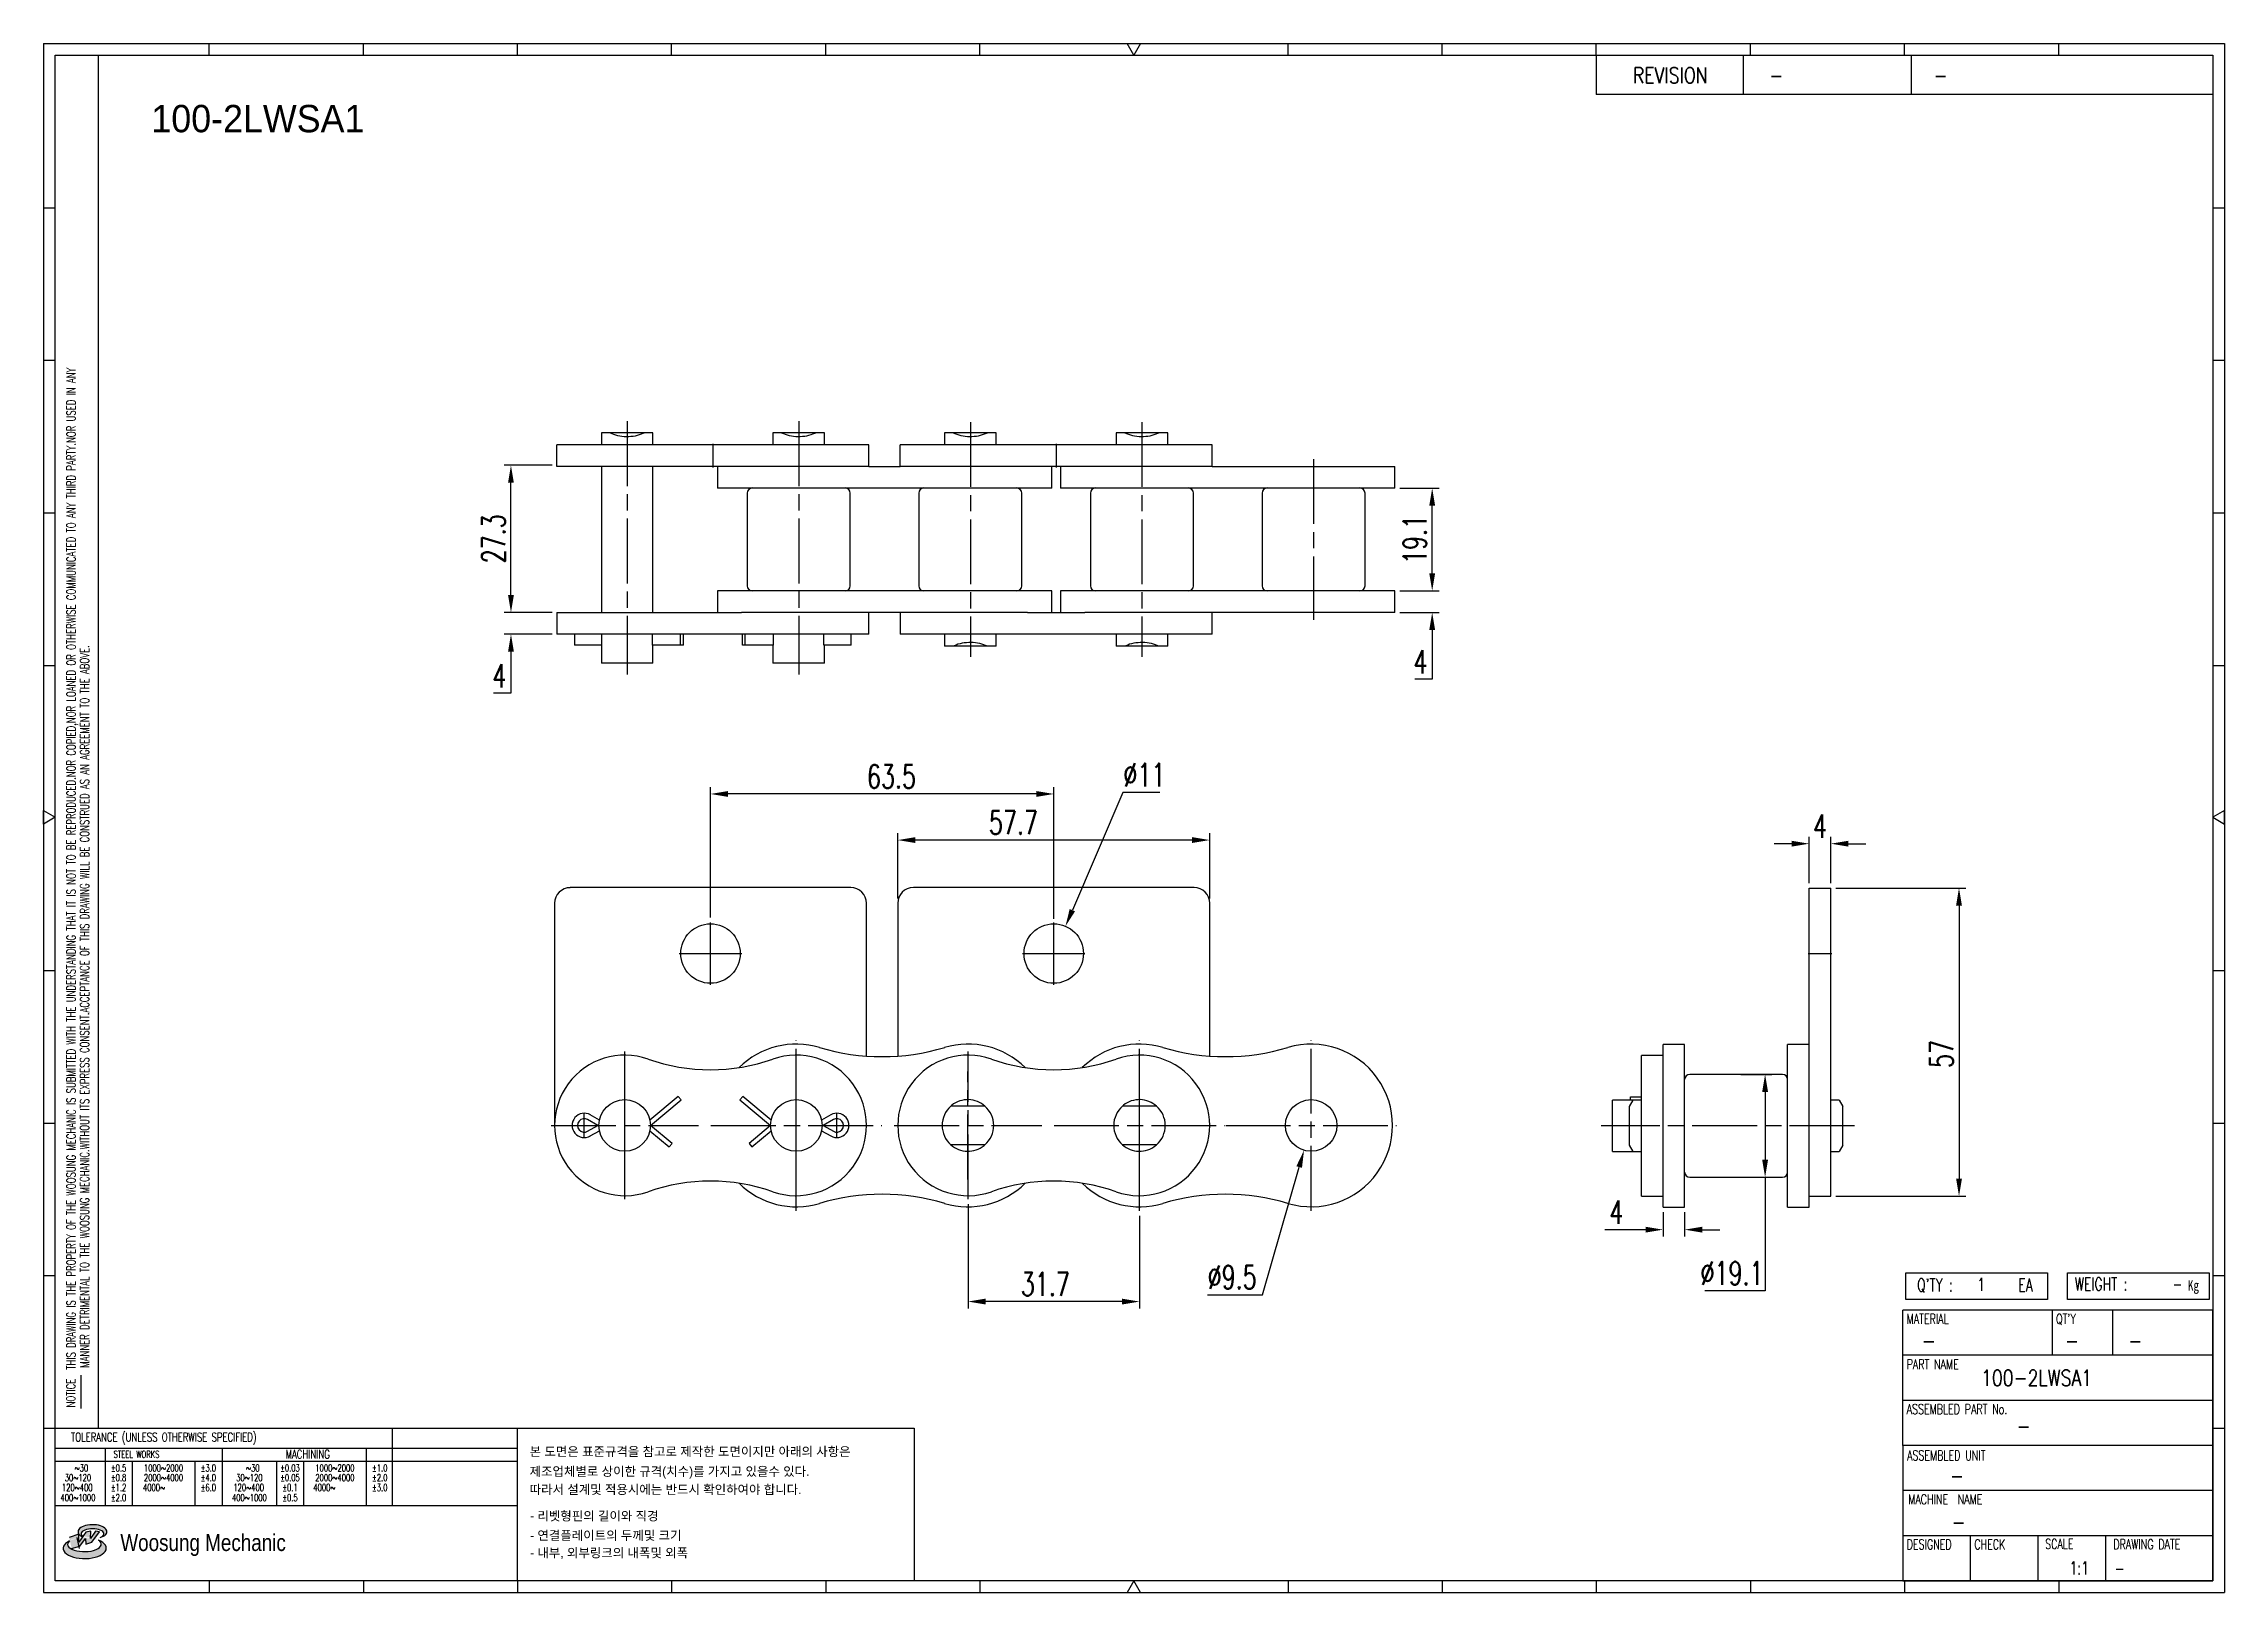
# Model space of a CAD drawing. Header units: millimetres. Extents: x 1614 to 2017, y 59 to 345.
import ezdxf
from ezdxf.enums import TextEntityAlignment as Align

# ---------------------------------------------------------------- set-up
doc = ezdxf.new("R2010")
doc.units = ezdxf.units.MM
doc.linetypes.add('AM_ISO08W050', pattern=[18, 12, -1.5, 3, -1.5])
doc.layers.get('Defpoints').update_dxf_attribs({"color": 80})
doc.layers.add('CL1', color=140, linetype='AM_ISO08W050', lineweight=25)
for name, color, linetype in [('S-DIM', 7, 'Continuous'), ('TITLE', 7, 'Continuous'), ('도면레이아웃', 7, 'Continuous')]:
    doc.layers.add(name, color=color, linetype=linetype)
doc.styles.add('HAN', font='ROMANS.shx', dxfattribs={"width": 0.7, "bigfont": 'whgtxt.shx'})
doc.styles.add('HKD_ST2', font='romans.shx', dxfattribs={"width": 0.7, "height": 4, "bigfont": '@extfont2.shx'})
doc.styles.add('HSG', font='SIMPLEX.shx', dxfattribs={"width": 0.7, "bigfont": 'HSG.shx'})
doc.styles.add('MtXpl_', font='Gulim.ttf')
doc.styles.add('SLDTEXTSTYLE4', font='arial.ttf', dxfattribs={"width": 0.8})
doc.dimstyles.new('AP1.8', dxfattribs={"dimscale": 1.8, "dimtxt": 2.4, "dimasz": 1.8, "dimexe": 0.7, "dimexo": 0.5, "dimgap": 0.6, "dimtad": 1, "dimtoh": 1, "dimdec": 1, "dimrnd": 0.01, "dimzin": 9, "dimdsep": 46, "dimtxsty": 'HSG', "dimcen": 0, "dimclrd": 251, "dimclre": 251, "dimclrt": 60, "dimazin": 2, "dimtp": 1, "dimtm": 1, "dimtfac": 0.5, "dimtdec": 1, "dimtofl": 0, "dimtmove": 0, "dimatfit": 3, "dimfxl": 0, "dimtvp": 1, "dimtolj": 2, "dimlwd": -1, "dimlwe": -1, "dimarcsym": 0})

# ---------------------------------------------------------------- blocks, each defined once
blk = doc.blocks.new('MAST')
at = {"layer": '도면레이아웃'}
h = blk.add_hatch(color=10, dxfattribs=at)
h.paths.add_polyline_path([(1.544, 35.177), (1.554, 34.966), (1.779, 35.034), (2.054, 35.422), (1.908, 35.446), (1.728, 35.167), (1.741, 35.439), (1.547, 35.405), (1.292, 35.041), (1.295, 35.33), (0.943, 35.208), (1.03, 34.8), (1.336, 34.885)])
edge = h.paths.add_edge_path()
edge.add_ellipse((1.795, 35.421), major_axis=(-0.53, 0), ratio=0.487785, start_angle=122.36065, end_angle=403.39574)
edge.add_line((1.411, 35.244), (1.419, 35.261))
edge.add_ellipse((1.798, 35.344), major_axis=(-0.423, 0), ratio=0.444396, start_angle=131.58977, end_angle=386.19408, ccw=False)
edge = h.paths.add_edge_path()
edge.add_ellipse((1.512, 34.815), major_axis=(-0.793, 0), ratio=0.480113, start_angle=314.67633, end_angle=590.85213)
edge.add_ellipse((1.501, 34.958), major_axis=(-0.62, 0), ratio=0.43311, start_angle=331.7024, end_angle=574.42495, ccw=False)
at = {"color": 140}
for p, q in [((0, 90.118), (80.15, 90.118)), ((0, 90.118), (0, 33.191)), ((80.15, 90.118), (80.15, 33.191)), ((57.068, 89.693), (57.068, 88.246)), ((62.47, 89.693), (62.47, 88.246)), ((68.635, 89.693), (68.635, 88.246)), ((79.725, 88.246), (57.068, 88.246)), ((68.449, 43.961), (68.449, 44.936)), ((68.449, 44.936), (73.654, 44.936)), ((73.654, 44.936), (73.654, 43.961)), ((74.39, 43.961), (74.39, 44.936)), ((74.39, 44.936), (79.595, 44.936)), ((79.595, 44.936), (79.595, 43.961)), ((68.336, 38.59), (68.336, 43.563)), ((79.725, 43.563), (68.336, 43.563)), ((73.654, 43.961), (68.449, 43.961)), ((73.827, 43.563), (73.827, 41.905)), ((79.595, 43.961), (74.39, 43.961)), ((76.037, 43.563), (76.037, 41.905)), ((79.725, 38.59), (79.725, 43.563)), ((79.725, 41.905), (68.336, 41.905)), ((79.725, 40.248), (68.336, 40.248)), ((68.336, 38.59), (68.336, 33.616)), ((79.725, 38.59), (68.336, 38.59)), ((79.725, 33.616), (79.725, 38.59)), ((79.725, 36.932), (68.336, 36.932)), ((79.725, 35.274), (68.336, 35.274)), ((70.822, 33.616), (70.822, 35.274)), ((73.309, 33.616), (73.309, 35.274)), ((75.796, 33.616), (75.796, 35.274)), ((0, 33.191), (80.15, 33.191)), ((68.336, 33.616), (79.725, 33.616))]:
    blk.add_line(p, q, dxfattribs=at)
for p, q in [((6.089, 89.693), (6.089, 90.118)), ((11.753, 89.693), (11.753, 90.118)), ((17.418, 89.693), (17.418, 90.118)), ((23.082, 89.693), (23.082, 90.118)), ((28.746, 89.693), (28.746, 90.118)), ((34.411, 89.693), (34.411, 90.118)), ((45.739, 89.693), (45.739, 90.118)), ((51.404, 89.693), (51.404, 90.118)), ((57.068, 89.693), (57.068, 90.118)), ((62.732, 89.693), (62.732, 90.118)), ((68.397, 89.693), (68.397, 90.118)), ((74.061, 89.693), (74.061, 90.118)), ((0, 84.085), (0.425, 84.085)), ((79.725, 84.085), (80.15, 84.085)), ((0, 78.478), (0.425, 78.478)), ((79.725, 78.478), (80.15, 78.478)), ((0, 72.87), (0.425, 72.87)), ((79.725, 72.87), (80.15, 72.87)), ((0, 67.262), (0.425, 67.262)), ((79.725, 67.262), (80.15, 67.262)), ((0, 56.047), (0.425, 56.047)), ((79.725, 56.047), (80.15, 56.047)), ((0, 50.439), (0.425, 50.439)), ((79.725, 50.439), (80.15, 50.439)), ((0, 44.832), (0.425, 44.832)), ((79.725, 44.832), (80.15, 44.832)), ((1.377, 39.947), (1.377, 41.174)), ((0, 39.224), (0.425, 39.224)), ((79.725, 39.224), (80.15, 39.224)), ((6.089, 33.616), (6.089, 33.191)), ((11.753, 33.616), (11.753, 33.191)), ((17.418, 33.616), (17.418, 33.191)), ((23.082, 33.616), (23.082, 33.191)), ((28.746, 33.616), (28.746, 33.191)), ((34.411, 33.616), (34.411, 33.191)), ((45.739, 33.616), (45.739, 33.191)), ((51.404, 33.616), (51.404, 33.191)), ((57.068, 33.616), (57.068, 33.191)), ((62.732, 33.616), (62.732, 33.191)), ((68.397, 33.616), (68.397, 33.191)), ((74.061, 33.616), (74.061, 33.191))]:
    blk.add_line(p, q)
at = {"color": 2}
for p, q in [((2.017, 39.224), (2.017, 89.693)), ((0.425, 39.224), (17.418, 39.224)), ((0.425, 38.487), (17.418, 38.487)), ((2.257, 38.487), (2.257, 36.382)), ((6.557, 38.5), (6.557, 36.382)), ((11.857, 38.487), (11.857, 36.382)), ((12.816, 39.224), (12.816, 36.382)), ((17.418, 33.616), (17.418, 39.224)), ((0.425, 38.012), (17.418, 38.012)), ((3.257, 38.012), (3.257, 36.382)), ((5.557, 38.012), (5.557, 36.382)), ((8.557, 38.012), (8.557, 36.382)), ((9.557, 38.026), (9.557, 36.382)), ((0.425, 36.382), (17.418, 36.382))]:
    blk.add_line(p, q, dxfattribs=at)
for points in [[(40.075, 89.693), (39.83, 90.118), (40.32, 90.118)], [(0.425, 61.679), (0, 61.433), (0, 61.924)], [(79.725, 61.679), (80.15, 61.433), (80.15, 61.924)], [(40.075, 33.616), (39.83, 33.191), (40.32, 33.191)]]:
    blk.add_lwpolyline(points, close=True)
at = {"color": 140}
blk.add_lwpolyline([(0.425, 89.693), (79.725, 89.693), (79.725, 33.616), (0.425, 33.616)], close=True, dxfattribs=at)
at = {"layer": '도면레이아웃'}
for p, q in [((1.295, 35.33), (0.943, 35.208)), ((1.547, 35.405), (1.292, 35.041)), ((1.292, 35.041), (1.295, 35.33)), ((1.741, 35.439), (1.547, 35.405)), ((1.908, 35.446), (1.728, 35.167)), ((1.728, 35.167), (1.741, 35.439)), ((1.779, 35.034), (2.054, 35.422)), ((2.054, 35.422), (1.908, 35.446)), ((1.03, 34.8), (1.336, 34.885)), ((1.224, 35.208), (1.311, 34.8)), ((1.224, 35.208), (1.224, 35.208)), ((1.336, 34.885), (1.544, 35.177)), ((1.419, 35.261), (1.411, 35.244)), ((1.544, 35.177), (1.554, 34.966)), ((1.554, 34.966), (1.779, 35.034))]:
    blk.add_line(p, q, dxfattribs=at)
for centre, major_axis, ratio, start_param, end_param in [((1.795, 35.421), (-0.53, 0), 0.487785, 2.135596, 7.040584), ((1.798, 35.344), (-0.423, 0), 0.444396, 2.296675, 6.740358), ((1.512, 34.815), (-0.793, 0), 0.480113, 5.492138, 10.312315), ((1.501, 34.958), (-0.62, 0), 0.43311, 5.789299, 10.025607)]:
    blk.add_ellipse(centre, major_axis=major_axis, ratio=ratio, start_param=start_param, end_param=end_param, dxfattribs=at)
for s, height, style, width, p in [('REVISION', 0.5806, 'HAN', 0.8, (58.415, 88.664)), ('-', 0.581, 'HAN', 0.8, (63.426, 88.664)), ('-', 0.581, 'HAN', 0.8, (69.468, 88.664)), ("Q'TY : ", 0.4746, 'HKD_ST2', 0.7, (68.857, 44.253)), ('1', 0.475, 'HKD_ST2', 0.7, (71.071, 44.275)), ('EA', 0.4746, 'HKD_ST2', 0.7, (72.578, 44.253)), ('WEIGHT : ', 0.4746, 'HKD_ST2', 0.7, (74.65, 44.286)), ('-', 0.581, 'HAN', 0.8, (69.029, 42.157)), ('-', 0.581, 'HAN', 0.8, (74.289, 42.157)), ('-', 0.581, 'HAN', 0.8, (76.623, 42.157)), ('-', 0.581, 'HAN', 0.8, (72.515, 39.013)), ('-', 0.581, 'HAN', 0.8, (70.067, 37.189)), ('-', 0.581, 'HAN', 0.8, (70.126, 35.48)), ('1:1', 0.4746, 'HKD_ST2', 0.7, (74.458, 33.848)), ('-', 0.475, 'HKD_ST2', 0.7, (76.112, 33.837))]:
    blk.add_text(s, height=height, dxfattribs=dict(style=style, width=width)).set_placement(p)
at = {"color": 6, "style": 'HKD_ST2', "width": 0.7}
for s, p in [(' THIS DRAWING IS THE PROPERTY OF THE WOOSUNG MECHANIC IS SUBMITTED WITH THE UNDERSTANDING THAT IT IS NOT TO BE REPRODUCED.NOR COPIED,NOR LOANED OR OTHERWISE COMMUNICATED TO ANY THIRD PARTY.NOR USED IN ANY', (1.173, 41.217)), ('MANNER DETRIMENTAL TO THE WOOSUNG MECHANIC.WITHOUT ITS EXPRESS CONSENT.ACCEPTANCE OF THIS DRAWING WILL BE CONSTRUED AS AN AGREEMENT TO THE ABOVE.', (1.672, 41.447))]:
    blk.add_text(s, height=0.326266, rotation=90, dxfattribs=at).set_placement(p)
at = {"style": 'HKD_ST2', "width": 0.7}
blk.add_text('-', height=0.475, dxfattribs=at).set_placement((78.613, 44.286), align=Align.RIGHT)
at = {"color": 254, "style": 'HKD_ST2', "width": 0.7}
for s, height, p in [('MATERIAL', 0.3651, (68.474, 43.425)), ("QT'Y", 0.3651, (73.965, 43.425)), ('PART NAME', 0.3651, (68.474, 41.756)), ('ASSEMBLED PART No.', 0.36511, (68.474, 40.109)), ('ASSEMBLED UNIT', 0.36511, (68.49, 38.408)), ('MACHINE  NAME', 0.36511, (68.532, 36.794)), ('DESIGNED', 0.3651, (68.474, 35.136)), ('CHECK', 0.3651, (70.961, 35.136)), ('SCALE', 0.3651, (73.566, 35.153)), ('DRAWING DATE', 0.36511, (76.071, 35.141))]:
    blk.add_text(s, height=height, dxfattribs=at).set_placement(p, align=Align.TOP_LEFT)
at = {"style": 'HKD_ST2', "width": 0.7}
blk.add_text('NOTICE', height=0.3263, rotation=90, dxfattribs=at).set_placement((1.163, 39.988))
blk.add_text('TOLERANCE (UNLESS OTHERWISE SPECIFIED)', height=0.32627, dxfattribs=at).set_placement((4.417, 38.896), align=Align.MIDDLE_CENTER)
at = {"color": 4, "style": 'HKD_ST2', "width": 0.7}
for s, height, p in [('%%12630', 0.261, (1.389, 37.762)), ('1000%%1262000', 0.26101, (4.407, 37.762)), ('%%12630', 0.261, (7.689, 37.762)), ('1000%%1262000', 0.26101, (10.707, 37.762)), ('120%%126400', 0.26101, (1.237, 37.045)), ('30%%126120', 0.261, (1.263, 37.411)), ('4000%%126', 0.261, (4.061, 37.045)), ('2000%%1264000', 0.26101, (4.407, 37.411)), ('120%%126400', 0.26101, (7.537, 37.045)), ('30%%126120', 0.261, (7.563, 37.411)), ('4000%%126', 0.261, (10.321, 37.045)), ('2000%%1264000', 0.26101, (10.707, 37.411)), ('400%%1261000', 0.26101, (1.263, 36.67)), ('400%%1261000', 0.26101, (7.563, 36.67))]:
    blk.add_text(s, height=height, dxfattribs=at).set_placement(p, align=Align.MIDDLE_CENTER)
for s, height, p in [('%%P0.5', 0.261, (2.757, 37.762)), ('STEEL WORKS', 0.26101, (3.416, 38.268)), ('%%P3.0', 0.261, (6.057, 37.762)), ('%%P0.03', 0.261, (9.057, 37.762)), ('MACHINING', 0.3263, (9.707, 38.27)), ('%%P1.0', 0.261, (12.357, 37.762)), ('%%P0.8', 0.261, (2.757, 37.411)), ('%%P1.2', 0.261, (2.757, 37.045)), ('%%P4.0', 0.261, (6.057, 37.411)), ('%%P6.0', 0.261, (6.057, 37.045)), ('%%P0.05', 0.261, (9.057, 37.411)), ('%%P0.1', 0.261, (9.057, 37.045)), ('%%P2.0', 0.261, (12.357, 37.411)), ('%%P3.0', 0.261, (12.357, 37.045)), ('%%P2.0', 0.261, (2.757, 36.67)), ('%%P0.5', 0.261, (9.057, 36.67))]:
    blk.add_text(s, height=height, dxfattribs=at).set_placement(p, align=Align.MIDDLE)
at = {"color": 1, "style": 'SLDTEXTSTYLE4', "width": 0.8}
blk.add_text('Woosung Mechanic', height=0.61957, dxfattribs=at).set_placement((2.822, 34.711))
at = {"layer": 'TITLE', "width": 0.8}
blk.add_text('Kg', height=0.3789, dxfattribs=at).set_placement((78.807, 44.286))
blk = doc.blocks.new('*D2')
at = {"layer": 'Defpoints', "color": 0, "transparency": 16777216}
for p in [(1863.8, 244.05), (1870.7, 244.05), (1863.8, 240.05)]:
    blk.add_point(p, dxfattribs=at)
at = {"layer": 'S-DIM', "color": 251, "linetype": 'ByBlock', "transparency": 16777216}
for p, q in [((1870.7, 247.29), (1870.7, 250.53)), ((1864.7, 244.05), (1871.96, 244.05)), ((1864.7, 240.05), (1871.96, 240.05)), ((1870.7, 236.81), (1870.7, 227.7)), ((1870.7, 227.7), (1867.46, 227.7))]:
    blk.add_line(p, q, dxfattribs=at)
at = {"layer": 'S-DIM', "color": 251, "transparency": 16777216}
for points in [[(1870.16, 247.29), (1871.24, 247.29), (1870.7, 244.05)], [(1870.16, 236.81), (1871.24, 236.81), (1870.7, 240.05)]]:
    blk.add_solid(points, dxfattribs=at)
at = {"layer": 'S-DIM', "color": 60, "transparency": 16777216, "insert": (1868.54, 230.94), "char_height": 4.32, "attachment_point": 5, "style": 'HSG'}
blk.add_mtext('\\A2;4', dxfattribs=at)
blk = doc.blocks.new('*D3')
at = {"layer": 'Defpoints', "color": 0, "transparency": 16777216}
for p in [(1863.8, 263.1), (1870.7, 263.1), (1863.8, 244.05)]:
    blk.add_point(p, dxfattribs=at)
at = {"layer": 'S-DIM', "color": 251, "linetype": 'ByBlock', "transparency": 16777216}
for p, q in [((1864.7, 263.1), (1871.96, 263.1)), ((1870.7, 247.29), (1870.7, 259.86)), ((1864.7, 244.05), (1871.96, 244.05))]:
    blk.add_line(p, q, dxfattribs=at)
at = {"layer": 'S-DIM', "color": 251, "transparency": 16777216}
for points in [[(1870.16, 259.86), (1871.24, 259.86), (1870.7, 263.1)], [(1870.16, 247.29), (1871.24, 247.29), (1870.7, 244.05)]]:
    blk.add_solid(points, dxfattribs=at)
at = {"layer": 'S-DIM', "color": 60, "transparency": 16777216, "insert": (1867.46, 253.57), "char_height": 4.32, "attachment_point": 5, "rotation": 90, "style": 'HSG'}
blk.add_mtext('\\A2;19.1', dxfattribs=at)
blk = doc.blocks.new('*D4')
at = {"layer": 'Defpoints', "color": 0, "transparency": 16777216}
for p in [(1700.26, 240.05), (1708.77, 240.05), (1708.77, 236.05)]:
    blk.add_point(p, dxfattribs=at)
at = {"layer": 'S-DIM', "color": 251, "linetype": 'ByBlock', "transparency": 16777216}
for p, q in [((1700.26, 243.29), (1700.26, 246.53)), ((1707.87, 240.05), (1699, 240.05)), ((1707.87, 236.05), (1699, 236.05)), ((1700.26, 232.81), (1700.26, 225.11)), ((1700.26, 225.11), (1697.02, 225.11))]:
    blk.add_line(p, q, dxfattribs=at)
at = {"layer": 'S-DIM', "color": 251, "transparency": 16777216}
for points in [[(1699.72, 243.29), (1700.8, 243.29), (1700.26, 240.05)], [(1699.72, 232.81), (1700.8, 232.81), (1700.26, 236.05)]]:
    blk.add_solid(points, dxfattribs=at)
at = {"layer": 'S-DIM', "color": 60, "transparency": 16777216, "insert": (1698.1, 228.35), "char_height": 4.32, "attachment_point": 5, "style": 'HSG'}
blk.add_mtext('\\A2;4', dxfattribs=at)
blk = doc.blocks.new('*D5')
at = {"layer": 'Defpoints', "color": 0, "transparency": 16777216}
for p in [(1700.26, 267.3), (1708.77, 267.3), (1708.77, 240.05)]:
    blk.add_point(p, dxfattribs=at)
at = {"layer": 'S-DIM', "color": 251, "linetype": 'ByBlock', "transparency": 16777216}
for p, q in [((1707.87, 267.3), (1699, 267.3)), ((1700.26, 243.29), (1700.26, 264.06)), ((1707.87, 240.05), (1699, 240.05))]:
    blk.add_line(p, q, dxfattribs=at)
at = {"layer": 'S-DIM', "color": 251, "transparency": 16777216}
for points in [[(1699.72, 264.06), (1700.8, 264.06), (1700.26, 267.3)], [(1699.72, 243.29), (1700.8, 243.29), (1700.26, 240.05)]]:
    blk.add_solid(points, dxfattribs=at)
at = {"layer": 'S-DIM', "color": 60, "transparency": 16777216, "insert": (1697.02, 253.68), "char_height": 4.32, "attachment_point": 5, "rotation": 90, "style": 'HSG'}
blk.add_mtext('\\A2;27.3', dxfattribs=at)
blk = doc.blocks.new('*D6')
at = {"layer": 'Defpoints', "color": 0, "transparency": 16777216}
for p in [(1771.83, 197.96), (1771.83, 186.27), (1829.53, 186.27)]:
    blk.add_point(p, dxfattribs=at)
at = {"layer": 'S-DIM', "color": 251, "linetype": 'ByBlock', "transparency": 16777216}
for p, q in [((1771.83, 187.17), (1771.83, 199.22)), ((1826.29, 197.96), (1775.07, 197.96)), ((1829.53, 187.17), (1829.53, 199.22))]:
    blk.add_line(p, q, dxfattribs=at)
at = {"layer": 'S-DIM', "color": 251, "transparency": 16777216}
for points in [[(1775.07, 198.5), (1775.07, 197.42), (1771.83, 197.96)], [(1826.29, 198.5), (1826.29, 197.42), (1829.53, 197.96)]]:
    blk.add_solid(points, dxfattribs=at)
at = {"layer": 'S-DIM', "color": 60, "transparency": 16777216, "insert": (1793.22, 201.2), "char_height": 4.32, "attachment_point": 5, "style": 'HSG'}
blk.add_mtext('\\A2;57.7', dxfattribs=at)
blk = doc.blocks.new('*D7')
at = {"layer": 'Defpoints', "color": 0, "transparency": 16777216}
for p in [(1737.18, 206.49), (1737.18, 182.73), (1800.68, 182.46)]:
    blk.add_point(p, dxfattribs=at)
at = {"layer": 'S-DIM', "color": 251, "linetype": 'ByBlock', "transparency": 16777216}
for p, q in [((1737.18, 183.63), (1737.18, 207.75)), ((1797.44, 206.49), (1740.42, 206.49)), ((1800.68, 183.36), (1800.68, 207.75))]:
    blk.add_line(p, q, dxfattribs=at)
at = {"layer": 'S-DIM', "color": 251, "transparency": 16777216}
for points in [[(1740.42, 207.03), (1740.42, 205.95), (1737.18, 206.49)], [(1797.44, 207.03), (1797.44, 205.95), (1800.68, 206.49)]]:
    blk.add_solid(points, dxfattribs=at)
at = {"layer": 'S-DIM', "color": 60, "transparency": 16777216, "insert": (1770.65, 209.73), "char_height": 4.32, "attachment_point": 5, "style": 'HSG'}
blk.add_mtext('\\A2;63.5', dxfattribs=at)
blk = doc.blocks.new('*D8')
at = {"layer": 'Defpoints', "color": 0, "transparency": 16777216}
for p in [(1802.85, 182.01), (1798.51, 171.9)]:
    blk.add_point(p, dxfattribs=at)
at = {"layer": 'S-DIM', "color": 251, "linetype": 'ByBlock', "transparency": 16777216}
for p, q in [((1813.49, 206.78), (1804.13, 184.99)), ((1820.33, 206.78), (1813.49, 206.78))]:
    blk.add_line(p, q, dxfattribs=at)
at = {"layer": 'S-DIM', "color": 251, "transparency": 16777216}
blk.add_solid([(1803.63, 185.2), (1804.62, 184.78), (1802.85, 182.01)], dxfattribs=at)
at = {"layer": 'S-DIM', "color": 60, "transparency": 16777216, "insert": (1817.45, 210.02), "char_height": 4.32, "attachment_point": 5, "style": 'HSG'}
blk.add_mtext('\\A2;∅11', dxfattribs=at)
blk = doc.blocks.new('*D9')
at = {"layer": 'Defpoints', "color": 0, "transparency": 16777216}
for p in [(1784.83, 131.51), (1816.55, 129.36), (1784.83, 112.57)]:
    blk.add_point(p, dxfattribs=at)
at = {"layer": 'S-DIM', "color": 251, "linetype": 'ByBlock', "transparency": 16777216}
for p, q in [((1784.83, 130.61), (1784.83, 111.31)), ((1816.55, 128.46), (1816.55, 111.31)), ((1813.31, 112.57), (1788.07, 112.57))]:
    blk.add_line(p, q, dxfattribs=at)
at = {"layer": 'S-DIM', "color": 251, "transparency": 16777216}
for points in [[(1788.07, 113.11), (1788.07, 112.03), (1784.83, 112.57)], [(1813.31, 113.11), (1813.31, 112.03), (1816.55, 112.57)]]:
    blk.add_solid(points, dxfattribs=at)
at = {"layer": 'S-DIM', "color": 60, "transparency": 16777216, "insert": (1799.13, 115.81), "char_height": 4.32, "attachment_point": 5, "style": 'HSG'}
blk.add_mtext('\\A2;31.7', dxfattribs=at)
blk = doc.blocks.new('*D10')
at = {"layer": 'Defpoints', "color": 0, "transparency": 16777216}
for p in [(1849.62, 149.74), (1846.99, 140.57)]:
    blk.add_point(p, dxfattribs=at)
at = {"layer": 'S-DIM', "color": 251, "linetype": 'ByBlock', "transparency": 16777216}
for p, q in [((1839.3, 113.84), (1846.09, 137.46)), ((1829.15, 113.84), (1839.3, 113.84))]:
    blk.add_line(p, q, dxfattribs=at)
at = {"layer": 'S-DIM', "color": 251, "transparency": 16777216}
blk.add_solid([(1845.57, 137.61), (1846.61, 137.31), (1846.99, 140.57)], dxfattribs=at)
at = {"layer": 'S-DIM', "color": 60, "transparency": 16777216, "insert": (1833.69, 117.08), "char_height": 4.32, "attachment_point": 5, "style": 'HSG'}
blk.add_mtext('\\A2;∅9.5', dxfattribs=at)
blk = doc.blocks.new('*D11')
at = {"layer": 'Defpoints', "color": 0, "transparency": 16777216}
for p in [(1913.41, 130.04), (1917.41, 130.04), (1913.41, 125.87)]:
    blk.add_point(p, dxfattribs=at)
at = {"layer": 'S-DIM', "color": 251, "linetype": 'ByBlock', "transparency": 16777216}
for p, q in [((1913.41, 129.14), (1913.41, 124.61)), ((1917.41, 129.14), (1917.41, 124.61)), ((1910.17, 125.87), (1902.61, 125.87)), ((1920.65, 125.87), (1923.89, 125.87))]:
    blk.add_line(p, q, dxfattribs=at)
at = {"layer": 'S-DIM', "color": 251, "transparency": 16777216}
for points in [[(1910.17, 126.41), (1910.17, 125.33), (1913.41, 125.87)], [(1920.65, 126.41), (1920.65, 125.33), (1917.41, 125.87)]]:
    blk.add_solid(points, dxfattribs=at)
at = {"layer": 'S-DIM', "color": 60, "transparency": 16777216, "insert": (1904.77, 129.11), "char_height": 4.32, "attachment_point": 5, "style": 'HSG'}
blk.add_mtext('\\A2;4', dxfattribs=at)
blk = doc.blocks.new('*D12')
at = {"layer": 'Defpoints', "color": 0, "transparency": 16777216}
for p in [(1926.93, 154.61), (1926.93, 135.56), (1932.29, 135.56)]:
    blk.add_point(p, dxfattribs=at)
at = {"layer": 'S-DIM', "color": 251, "linetype": 'ByBlock', "transparency": 16777216}
for p, q in [((1927.83, 154.61), (1933.55, 154.61)), ((1932.29, 151.37), (1932.29, 138.8)), ((1927.83, 135.56), (1933.55, 135.56)), ((1932.29, 135.56), (1932.29, 114.57)), ((1932.29, 114.57), (1921.13, 114.57))]:
    blk.add_line(p, q, dxfattribs=at)
at = {"layer": 'S-DIM', "color": 251, "transparency": 16777216}
for points in [[(1931.75, 151.37), (1932.83, 151.37), (1932.29, 154.61)], [(1931.75, 138.8), (1932.83, 138.8), (1932.29, 135.56)]]:
    blk.add_solid(points, dxfattribs=at)
at = {"layer": 'S-DIM', "color": 60, "transparency": 16777216, "insert": (1926.17, 117.81), "char_height": 4.32, "attachment_point": 5, "style": 'HSG'}
blk.add_mtext('\\A2;%%c19.1', dxfattribs=at)
blk = doc.blocks.new('*D13')
at = {"layer": 'Defpoints', "color": 0, "transparency": 16777216}
for p in [(1940.46, 197.29), (1940.46, 189.09), (1944.46, 189.09)]:
    blk.add_point(p, dxfattribs=at)
at = {"layer": 'S-DIM', "color": 251, "linetype": 'ByBlock', "transparency": 16777216}
for p, q in [((1940.46, 189.99), (1940.46, 198.55)), ((1944.46, 189.99), (1944.46, 198.55)), ((1937.22, 197.29), (1933.98, 197.29)), ((1947.7, 197.29), (1950.94, 197.29))]:
    blk.add_line(p, q, dxfattribs=at)
at = {"layer": 'S-DIM', "color": 251, "transparency": 16777216}
for points in [[(1937.22, 197.83), (1937.22, 196.75), (1940.46, 197.29)], [(1947.7, 197.83), (1947.7, 196.75), (1944.46, 197.29)]]:
    blk.add_solid(points, dxfattribs=at)
at = {"layer": 'S-DIM', "color": 60, "transparency": 16777216, "insert": (1942.46, 200.53), "char_height": 4.32, "attachment_point": 5, "style": 'HSG'}
blk.add_mtext('\\A2;4', dxfattribs=at)
blk = doc.blocks.new('*D14')
at = {"layer": 'Defpoints', "color": 0, "transparency": 16777216}
for p in [(1944.46, 189.09), (1944.46, 132.09), (1968.17, 132.09)]:
    blk.add_point(p, dxfattribs=at)
at = {"layer": 'S-DIM', "color": 251, "linetype": 'ByBlock', "transparency": 16777216}
for p, q in [((1945.36, 189.09), (1969.43, 189.09)), ((1968.17, 185.85), (1968.17, 135.33)), ((1945.36, 132.09), (1969.43, 132.09))]:
    blk.add_line(p, q, dxfattribs=at)
at = {"layer": 'S-DIM', "color": 251, "transparency": 16777216}
for points in [[(1967.63, 185.85), (1968.71, 185.85), (1968.17, 189.09)], [(1967.63, 135.33), (1968.71, 135.33), (1968.17, 132.09)]]:
    blk.add_solid(points, dxfattribs=at)
at = {"layer": 'S-DIM', "color": 60, "transparency": 16777216, "insert": (1964.93, 158.36), "char_height": 4.32, "attachment_point": 5, "rotation": 90, "style": 'HSG'}
blk.add_mtext('\\A2;57', dxfattribs=at)

msp = doc.modelspace()

# ---------------------------------------------------------------- linework, layer by layer
for p, q in [((1766.47, 271.1), (1708.77, 271.1)), ((1708.77, 267.1), (1708.77, 271.1)), ((1716.98, 273.32), (1716.98, 271.1)), ((1726.52, 273.32), (1716.98, 273.32)), ((1726.52, 271.1), (1726.52, 273.32)), ((1748.73, 273.32), (1748.73, 271.1)), ((1758.27, 273.32), (1748.73, 273.32)), ((1758.27, 271.1), (1758.27, 273.32)), ((1766.47, 267.1), (1766.47, 271.1)), ((1829.97, 271.1), (1772.27, 271.1)), ((1772.27, 267.1), (1772.27, 271.1)), ((1780.48, 273.32), (1780.48, 271.1)), ((1790.02, 273.32), (1780.48, 273.32)), ((1790.02, 271.1), (1790.02, 273.32)), ((1812.23, 273.32), (1812.23, 271.1)), ((1821.77, 273.32), (1812.23, 273.32)), ((1821.77, 271.1), (1821.77, 273.32)), ((1829.97, 267.1), (1829.97, 271.1)), ((1766.47, 267.1), (1708.77, 267.1)), ((1716.98, 267.1), (1716.98, 240.05)), ((1726.52, 240.05), (1726.52, 267.1)), ((1738.45, 267.1), (1738.45, 263.1)), ((1766.47, 267.1), (1772.27, 267.1)), ((1829.97, 267.1), (1772.27, 267.1)), ((1800.3, 263.1), (1800.3, 267.1)), ((1801.95, 267.1), (1801.95, 263.1)), ((1829.97, 267.1), (1863.8, 267.1)), ((1863.8, 263.1), (1863.8, 267.1)), ((1800.3, 263.1), (1738.45, 263.1)), ((1863.8, 263.1), (1801.95, 263.1)), ((1743.97, 262.15), (1743.97, 245)), ((1763.02, 245), (1763.02, 262.15)), ((1775.72, 262.15), (1775.72, 245)), ((1794.77, 245), (1794.77, 262.15)), ((1807.47, 262.15), (1807.47, 245)), ((1826.52, 245), (1826.52, 262.15)), ((1839.22, 262.15), (1839.22, 245)), ((1858.27, 245), (1858.27, 262.15)), ((1738.45, 244.05), (1738.45, 240.05)), ((1800.3, 244.05), (1738.45, 244.05)), ((1800.3, 240.05), (1800.3, 244.05)), ((1801.95, 244.05), (1801.95, 240.05)), ((1863.8, 244.05), (1801.95, 244.05)), ((1863.8, 240.05), (1863.8, 244.05)), ((1708.77, 240.05), (1742.92, 240.05)), ((1708.77, 240.05), (1708.77, 236.05)), ((1795.83, 240.05), (1742.92, 240.05)), ((1766.47, 236.05), (1766.47, 240.05)), ((1772.27, 240.05), (1772.27, 236.05)), ((1795.83, 240.05), (1806.42, 240.05)), ((1863.8, 240.05), (1806.42, 240.05)), ((1829.97, 236.05), (1829.97, 240.05)), ((1766.47, 236.05), (1708.77, 236.05)), ((1712.01, 236.05), (1712.01, 234.05)), ((1717.08, 234.05), (1712.01, 234.05)), ((1716.98, 234.05), (1716.98, 230.72)), ((1717.08, 234.05), (1717.08, 236.05)), ((1726.42, 234.05), (1726.42, 236.05)), ((1732.17, 234.05), (1726.42, 234.05)), ((1726.52, 230.72), (1726.52, 234.05)), ((1731.65, 234.05), (1731.65, 236.05)), ((1732.17, 234.05), (1732.17, 236.05)), ((1743.07, 234.05), (1743.07, 236.05)), ((1748.83, 234.05), (1743.07, 234.05)), ((1743.59, 234.05), (1743.59, 236.05)), ((1748.73, 234.05), (1748.73, 230.72)), ((1748.83, 234.05), (1748.83, 236.05)), ((1758.17, 234.05), (1758.17, 236.05)), ((1763.23, 234.05), (1758.17, 234.05)), ((1758.27, 230.72), (1758.27, 234.05)), ((1763.23, 234.05), (1763.23, 236.05)), ((1829.97, 236.05), (1772.27, 236.05)), ((1780.48, 236.05), (1780.48, 233.82)), ((1790.02, 233.82), (1790.02, 236.05)), ((1812.23, 236.05), (1812.23, 233.82)), ((1821.77, 233.82), (1821.77, 236.05)), ((1726.52, 230.72), (1716.98, 230.72)), ((1758.27, 230.72), (1748.73, 230.72)), ((1790.02, 233.82), (1780.48, 233.82)), ((1821.77, 233.82), (1812.23, 233.82)), ((1708.33, 186.27), (1708.33, 145.16)), ((1763.14, 189.16), (1711.21, 189.16)), ((1766.03, 157.99), (1766.03, 186.27)), ((1771.83, 186.27), (1771.83, 157.99)), ((1826.64, 189.16), (1774.71, 189.16)), ((1829.53, 157.99), (1829.53, 186.27)), ((1940.46, 160.14), (1940.46, 189.09)), ((1940.46, 189.09), (1944.46, 189.09)), ((1944.46, 132.09), (1944.46, 189.09)), ((1913.41, 158.09), (1909.41, 158.09)), ((1909.41, 132.09), (1909.41, 158.09)), ((1917.41, 160.14), (1913.41, 160.14)), ((1913.41, 130.04), (1913.41, 160.14)), ((1917.41, 130.04), (1917.41, 160.14)), ((1940.46, 160.14), (1936.46, 160.14)), ((1936.46, 130.04), (1936.46, 160.14)), ((1940.46, 130.04), (1940.46, 160.14)), ((1935.51, 154.61), (1918.36, 154.61)), ((1731.21, 150.52), (1725.97, 146.13)), ((1726.07, 145.16), (1731.72, 149.9)), ((1731.72, 149.9), (1731.21, 150.52)), ((1743.15, 150.52), (1742.63, 149.9)), ((1742.63, 149.9), (1748.28, 145.16)), ((1748.38, 146.13), (1743.15, 150.52)), ((1904.08, 140.32), (1904.08, 149.86)), ((1907.87, 149.86), (1904.08, 149.86)), ((1907.18, 148.67), (1907.87, 149.86)), ((1907.41, 149.86), (1907.41, 150.45)), ((1907.41, 150.45), (1909.41, 150.45)), ((1909.41, 149.86), (1907.87, 149.86)), ((1945.99, 149.86), (1944.46, 149.86)), ((1945.99, 149.86), (1946.68, 148.67)), ((1716.31, 145.16), (1714.44, 146.24)), ((1716.63, 146.13), (1714.94, 147.11)), ((1759.42, 147.11), (1757.72, 146.13)), ((1759.92, 146.24), (1758.05, 145.16)), ((1787.96, 148.74), (1781.65, 148.74)), ((1819.71, 148.74), (1813.4, 148.74)), ((1907.18, 141.51), (1907.18, 148.67)), ((1946.68, 141.51), (1946.68, 148.67)), ((1714.44, 144.08), (1716.31, 145.16)), ((1714.94, 143.21), (1716.63, 144.19)), ((1725.97, 144.19), (1729.54, 141.19)), ((1730.06, 141.81), (1726.07, 145.16)), ((1729.54, 141.19), (1730.06, 141.81)), ((1748.28, 145.16), (1744.3, 141.81)), ((1744.3, 141.81), (1744.81, 141.19)), ((1744.81, 141.19), (1748.38, 144.19)), ((1757.72, 144.19), (1759.42, 143.21)), ((1758.05, 145.16), (1759.92, 144.08)), ((1787.96, 141.58), (1781.65, 141.58)), ((1819.71, 141.58), (1813.4, 141.58)), ((1907.87, 140.32), (1907.18, 141.51)), ((1946.68, 141.51), (1945.99, 140.32)), ((1904.08, 140.32), (1907.87, 140.32)), ((1907.87, 140.32), (1909.41, 140.32)), ((1944.46, 140.32), (1945.99, 140.32)), ((1918.36, 135.56), (1935.51, 135.56)), ((1909.41, 132.09), (1913.41, 132.09)), ((1913.41, 130.04), (1917.41, 130.04)), ((1936.46, 130.04), (1940.46, 130.04)), ((1940.46, 132.09), (1944.46, 132.09))]:
    msp.add_line(p, q)
for points in [[(1718.59, 273.32), (1718.91, 273.17), (1719.26, 273.04), (1719.62, 272.92), (1720, 272.83), (1720.4, 272.75), (1720.8, 272.69), (1721.21, 272.65), (1721.63, 272.64), (1722.04, 272.64), (1722.46, 272.67), (1722.87, 272.71), (1723.27, 272.78), (1723.65, 272.87), (1724.03, 272.97), (1724.38, 273.1), (1724.72, 273.24), (1724.9, 273.32)], [(1750.34, 273.32), (1750.66, 273.17), (1751.01, 273.04), (1751.37, 272.92), (1751.75, 272.83), (1752.15, 272.75), (1752.55, 272.69), (1752.96, 272.65), (1753.38, 272.64), (1753.79, 272.64), (1754.21, 272.67), (1754.62, 272.71), (1755.02, 272.78), (1755.4, 272.87), (1755.78, 272.97), (1756.13, 273.1), (1756.47, 273.24), (1756.65, 273.32)], [(1782.09, 273.32), (1782.41, 273.17), (1782.76, 273.04), (1783.12, 272.92), (1783.5, 272.83), (1783.9, 272.75), (1784.3, 272.69), (1784.71, 272.65), (1785.13, 272.64), (1785.54, 272.64), (1785.96, 272.67), (1786.37, 272.71), (1786.77, 272.78), (1787.15, 272.87), (1787.53, 272.97), (1787.88, 273.1), (1788.22, 273.24), (1788.4, 273.32)], [(1813.84, 273.32), (1814.16, 273.17), (1814.51, 273.04), (1814.87, 272.92), (1815.25, 272.83), (1815.65, 272.75), (1816.05, 272.69), (1816.46, 272.65), (1816.88, 272.64), (1817.29, 272.64), (1817.71, 272.67), (1818.12, 272.71), (1818.52, 272.78), (1818.9, 272.87), (1819.28, 272.97), (1819.63, 273.1), (1819.97, 273.24), (1820.15, 273.32)], [(1788.4, 233.82), (1788.08, 233.97), (1787.73, 234.11), (1787.37, 234.23), (1786.99, 234.32), (1786.59, 234.4), (1786.19, 234.46), (1785.78, 234.5), (1785.36, 234.51), (1784.95, 234.51), (1784.53, 234.48), (1784.12, 234.44), (1783.72, 234.37), (1783.34, 234.28), (1782.96, 234.18), (1782.61, 234.05), (1782.27, 233.91), (1782.09, 233.82)], [(1820.15, 233.82), (1819.83, 233.97), (1819.48, 234.11), (1819.12, 234.23), (1818.74, 234.32), (1818.34, 234.4), (1817.94, 234.46), (1817.53, 234.5), (1817.11, 234.51), (1816.7, 234.51), (1816.28, 234.48), (1815.87, 234.44), (1815.47, 234.37), (1815.09, 234.28), (1814.71, 234.18), (1814.36, 234.05), (1814.02, 233.91), (1813.84, 233.82)], [(1787.96, 148.74), (1787.64, 149), (1787.29, 149.23), (1786.93, 149.43), (1786.55, 149.6), (1786.15, 149.73), (1785.75, 149.83), (1785.34, 149.9), (1784.92, 149.93), (1784.51, 149.92), (1784.09, 149.88), (1783.68, 149.79), (1783.28, 149.68), (1782.9, 149.53), (1782.52, 149.35), (1782.16, 149.13), (1781.83, 148.89), (1781.65, 148.74)], [(1819.71, 148.74), (1819.39, 149), (1819.04, 149.23), (1818.68, 149.43), (1818.3, 149.6), (1817.9, 149.73), (1817.5, 149.83), (1817.09, 149.9), (1816.67, 149.93), (1816.26, 149.92), (1815.84, 149.88), (1815.43, 149.79), (1815.03, 149.68), (1814.65, 149.53), (1814.27, 149.35), (1813.91, 149.13), (1813.58, 148.89), (1813.4, 148.74)], [(1781.65, 141.58), (1781.97, 141.32), (1782.32, 141.09), (1782.68, 140.89), (1783.06, 140.72), (1783.46, 140.58), (1783.86, 140.48), (1784.27, 140.42), (1784.69, 140.39), (1785.1, 140.4), (1785.52, 140.44), (1785.92, 140.52), (1786.32, 140.64), (1786.71, 140.79), (1787.09, 140.97), (1787.44, 141.19), (1787.78, 141.43), (1787.96, 141.58)], [(1813.4, 141.58), (1813.72, 141.32), (1814.07, 141.09), (1814.43, 140.89), (1814.81, 140.72), (1815.21, 140.58), (1815.61, 140.48), (1816.02, 140.42), (1816.44, 140.39), (1816.85, 140.4), (1817.27, 140.44), (1817.67, 140.52), (1818.07, 140.64), (1818.46, 140.79), (1818.84, 140.97), (1819.19, 141.19), (1819.53, 141.43), (1819.71, 141.58)]]:
    msp.add_lwpolyline(points)
at = {"color": 140}
msp.add_lwpolyline([(1701.47, 89.13), (1774.87, 89.13), (1774.87, 60.9), (1701.47, 60.9)], close=True, dxfattribs=at)
for centre, radius in [((1737.18, 176.96), 5.5), ((1800.68, 176.96), 5.5), ((1721.3, 145.16), 4.77), ((1753.05, 145.16), 4.77), ((1848.3, 145.16), 4.77)]:
    msp.add_circle(centre, radius)
for centre, radius, start, end in [((1744.92, 262.15), 0.953, 90, 180), ((1762.07, 262.15), 0.952, 0, 90), ((1776.67, 262.15), 0.952, 90, 180), ((1793.82, 262.15), 0.953, 0, 90), ((1808.42, 262.15), 0.953, 90, 180), ((1825.57, 262.15), 0.953, 0, 90), ((1840.17, 262.15), 0.953, 90, 180), ((1857.32, 262.15), 0.952, 0, 90), ((1744.92, 245), 0.952, 180, 270), ((1762.07, 245), 0.952, 270, 0), ((1776.67, 245), 0.953, 180, 270), ((1793.82, 245), 0.953, 270, 0), ((1808.42, 245), 0.953, 180, 270), ((1825.57, 245), 0.953, 270, 0), ((1840.17, 245), 0.953, 180, 270), ((1857.32, 245), 0.953, 270, 360), ((1711.21, 186.27), 2.88, 90, 180), ((1763.14, 186.27), 2.89, 0, 90), ((1774.71, 186.27), 2.89, 90, 180), ((1826.64, 186.27), 2.89, 0, 90), ((1721.33, 145.16), 13, 70.657, 289.343), ((1737.18, 190.31), 34.85, 250.657, 289.343), ((1753.05, 145.16), 15.05, 73.3852, 134.6685), ((1753.03, 145.16), 13, 250.657, 109.343), ((1768.93, 198.36), 40.47, 253.3852, 286.6148), ((1784.83, 145.16), 13, 70.657, 289.343), ((1784.8, 145.16), 15.05, 45.3315, 106.6148), ((1800.68, 190.31), 34.85, 250.657, 289.343), ((1816.55, 145.16), 15.05, 73.3852, 134.6685), ((1816.53, 145.16), 13, 250.657, 109.343), ((1832.43, 198.36), 40.47, 253.3852, 286.6148), ((1848.3, 145.16), 15.05, 253.3852, 106.6148), ((1918.36, 153.66), 0.953, 90, 180), ((1935.51, 153.66), 0.952, 0, 90), ((1713.82, 145.16), 2.25, 60, 300), ((1713.82, 145.16), 1.25, 60, 300), ((1760.54, 145.16), 2.25, 240, 120), ((1760.54, 145.16), 1.25, 240, 120), ((1784.8, 145.16), 4.77, 131.4096, 228.5904), ((1784.8, 145.16), 4.77, 311.4096, 48.5904), ((1816.55, 145.16), 4.77, 131.4096, 228.5904), ((1816.55, 145.16), 4.77, 311.4096, 48.5904), ((1737.18, 100.01), 34.85, 70.657, 109.343), ((1753.05, 145.16), 15.05, 225.3315, 286.6148), ((1784.8, 145.16), 15.05, 253.3852, 314.6685), ((1800.68, 100.01), 34.85, 70.657, 109.343), ((1816.55, 145.16), 15.05, 225.3315, 286.6148), ((1918.36, 136.52), 0.953, 180, 270), ((1935.51, 136.52), 0.952, 270, 0), ((1768.93, 91.96), 40.47, 73.3852, 106.6148), ((1832.43, 91.96), 40.47, 73.3852, 106.6148)]:
    msp.add_arc(centre, radius, start, end)
at = {"layer": 'CL1'}
for p, q in [((1721.75, 275.45), (1721.75, 228.59)), ((1753.5, 275.45), (1753.5, 228.59)), ((1785.25, 275.3), (1785.25, 231.85)), ((1817, 275.3), (1817, 231.85)), ((1737.62, 271.3), (1737.62, 266.9)), ((1801.12, 271.3), (1801.12, 266.9)), ((1848.75, 268.45), (1848.75, 238.7)), ((1737.18, 171.18), (1737.18, 182.73)), ((1800.68, 171.18), (1800.68, 182.73)), ((1731.4, 176.96), (1742.95, 176.96)), ((1794.9, 176.96), (1806.45, 176.96)), ((1944.66, 176.89), (1940.26, 176.89)), ((1721.33, 131.51), (1721.33, 158.81)), ((1753.03, 131.51), (1753.03, 158.81)), ((1753.05, 129.36), (1753.05, 160.96)), ((1784.83, 131.51), (1784.83, 158.81)), ((1816.53, 131.51), (1816.53, 158.81)), ((1816.55, 129.36), (1816.55, 160.96)), ((1848.3, 129.36), (1848.3, 160.96)), ((1784.8, 135.16), (1784.8, 155.16)), ((1721.3, 140.15), (1721.3, 150.17)), ((1713.82, 142.8), (1713.82, 147.52)), ((1760.54, 142.8), (1760.54, 147.52)), ((1707.68, 145.16), (1734.98, 145.16)), ((1737.25, 145.16), (1768.86, 145.16)), ((1771.18, 145.16), (1798.48, 145.16)), ((1800.75, 145.16), (1832.36, 145.16)), ((1832.5, 145.16), (1864.11, 145.16)), ((1948.81, 145.09), (1901.95, 145.09))]:
    msp.add_line(p, q, dxfattribs=at)

# ---------------------------------------------------------------- block references
at = {"color": 140, "xscale": 5.033947484968212, "yscale": 5.033947484968212, "zscale": 5.033947484968212}
msp.add_blockref('MAST', (1613.79, -108.32), dxfattribs=at)

# ---------------------------------------------------------------- texts
at = {"color": 254, "style": 'MtXpl_'}
msp.add_text('100-2LWSA1', height=5.066, dxfattribs=at).set_placement((1633.73, 328.92))
at = {"style": 'HAN', "width": 0.8}
msp.add_text('100-2LWSA1', height=2.923, dxfattribs=at).set_placement((1972.25, 96.99))
at = {"color": 140, "style": 'MtXpl_'}
for s, p in [('본 도면은 표준규격을 참고로 제작한 도면이지만 아래의 사항은', (1703.71, 83.98)), ('제조업체별로 상이한 규격(치수)를 가지고 있을수 있다.', (1703.71, 80.31)), ('따라서 설계및 적용시에는 반드시 확인하여야 합니다.', (1703.71, 76.96)), ('- 리벳형핀의 길이와 직경', (1703.8, 72.06)), ('- 연결플레이트의 두께및 크기', (1703.8, 68.47)), ('- 내부, 외부링크의 내폭및 외폭', (1703.8, 65.24))]:
    msp.add_text(s, height=1.6886, dxfattribs=at).set_placement(p)

# ---------------------------------------------------------------- dimensions: what is measured, and where the dimension line sits
at = {"layer": 'S-DIM'}
for base, p1, p2, picture, middle in [((1700.2603, 267.3041), (1708.7706, 240.0491), (1708.7706, 267.3041), '*D5', (1697.0203, 253.6766)), ((1870.70373543, 263.09905053), (1863.7956155, 244.04905053), (1863.7956155, 263.09905053), '*D3', (1867.46373543, 253.57405053))]:
    dim = msp.add_linear_dim(base=base, p1=p1, p2=p2, angle=90, dimstyle='AP1.8', override={"dimtmove": 1}, dxfattribs=at)
    dim.commit()
    dim.dimension.update_dxf_attribs({"geometry": picture, "text_midpoint": middle})
for base, p1, p2, picture, middle in [((1870.7, 244.05), (1863.8, 240.05), (1863.8, 244.05), '*D2', (1868.54, 227.7)), ((1700.26, 240.05), (1708.77, 236.05), (1708.77, 240.05), '*D4', (1698.1, 225.11)), ((1968.17, 132.09), (1944.46, 189.09), (1944.46, 132.09), '*D14', (1968.17, 158.36))]:
    dim = msp.add_linear_dim(base=base, p1=p1, p2=p2, angle=90, dimstyle='AP1.8', dxfattribs=at)
    dim.commit()
    dim.dimension.update_dxf_attribs({"geometry": picture, "text_midpoint": middle, "dimtype": 128})
for base, p1, p2, picture, middle in [((1737.18, 206.49), (1800.68, 182.46), (1737.18, 182.73), '*D7', (1770.65, 206.49)), ((1771.83, 197.96), (1829.53, 186.27), (1771.83, 186.27), '*D6', (1793.22, 197.96)), ((1940.46, 197.29), (1944.46, 189.09), (1940.46, 189.09), '*D13', (1942.46, 197.29)), ((1784.83, 112.57), (1816.55, 129.36), (1784.83, 131.51), '*D9', (1799.13, 112.57)), ((1913.41, 125.87), (1917.41, 130.04), (1913.41, 130.04), '*D11', (1904.77, 125.87))]:
    dim = msp.add_linear_dim(base=base, p1=p1, p2=p2, dimstyle='AP1.8', dxfattribs=at)
    dim.commit()
    dim.dimension.update_dxf_attribs({"geometry": picture, "text_midpoint": middle, "dimtype": 128})
for p1, p2, picture, middle in [((1798.51, 171.9), (1802.85, 182.01), '*D8', (1817.45, 206.78)), ((1849.62, 149.74), (1846.99, 140.57), '*D10', (1833.69, 113.84))]:
    dim = msp.add_diameter_dim_2p(p1=p1, p2=p2, dimstyle='AP1.8', dxfattribs=at)
    dim.commit()
    dim.dimension.update_dxf_attribs({"geometry": picture, "text_midpoint": middle, "dimtype": 131})
dim = msp.add_linear_dim(base=(1932.29098953, 135.56440602), p1=(1926.93310819, 154.61440602), p2=(1926.93310819, 135.56440602), angle=90, text='%%c<>', dimstyle='AP1.8', dxfattribs=at)
dim.commit()
dim.dimension.update_dxf_attribs({"geometry": '*D12', "text_midpoint": (1926.17098953, 114.57007929), "dimtype": 128})

doc.saveas('drawing.dxf')
